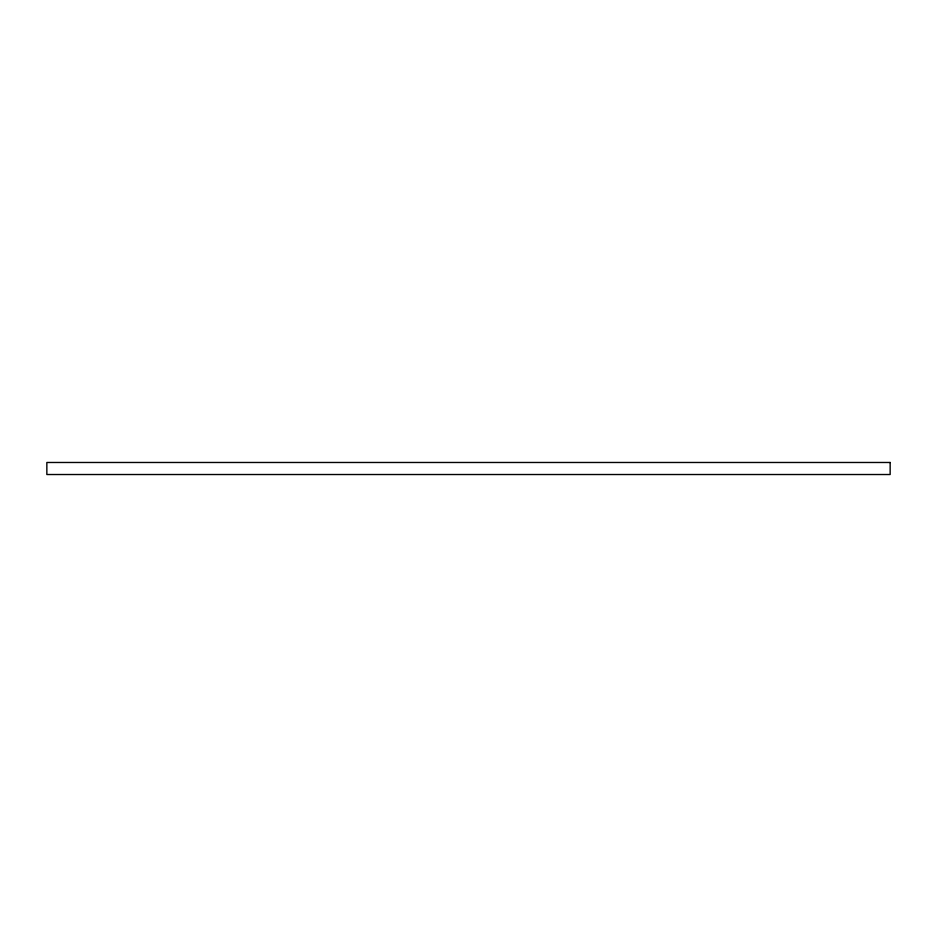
<?xml version="1.0" encoding="UTF-8"?>
<svg xmlns="http://www.w3.org/2000/svg" width="937" height="937" viewBox="0 0 937 937"><rect width="100%" height="100%" fill="white"/><g stroke="black" fill="none" stroke-linecap="round" stroke-linejoin="round"><path stroke-width="1.41" d="M890.15 462.48L46.85 462.48L46.85 474.52L890.15 474.52L890.15 462.48"/></g></svg>
